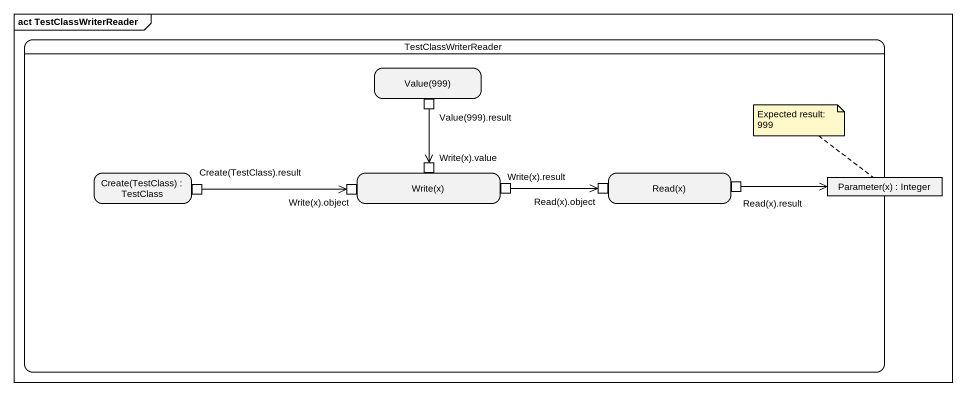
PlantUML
@startuml
mainframe act TestClassWriterReader
hide empty description
state TestClassWriterReader {
  state "Value(999)" as Value_999 {
    state "Value(999).result" as Value_999_result <<outputPin>>
  }
  state "Create(TestClass) : TestClass" as Create_TestClass {
    state "Create(TestClass).result" as Create_TestClass_result <<outputPin>>
  }
  state "Write(x)" as Write_x {
    state "Write(x).value" as Write_x_value <<inputPin>>
    state "Write(x).object" as Write_x_object <<inputPin>>
    state "Write(x).result" as Write_x_result <<outputPin>>
  }
  state "Read(x)" as Read_x {
    state "Read(x).object" as Read_x_object <<inputPin>>
    state "Read(x).result" as Read_x_result <<outputPin>>
  }
  state "Parameter(x) : Integer" as Parameter_x <<object>>
}
Value_999_result --> Write_x_value
Create_TestClass_result -right-> Write_x_object
Write_x_result -right-> Read_x_object
Read_x_result -right-> Parameter_x
note top of Parameter_x : Expected result: 999
@enduml
